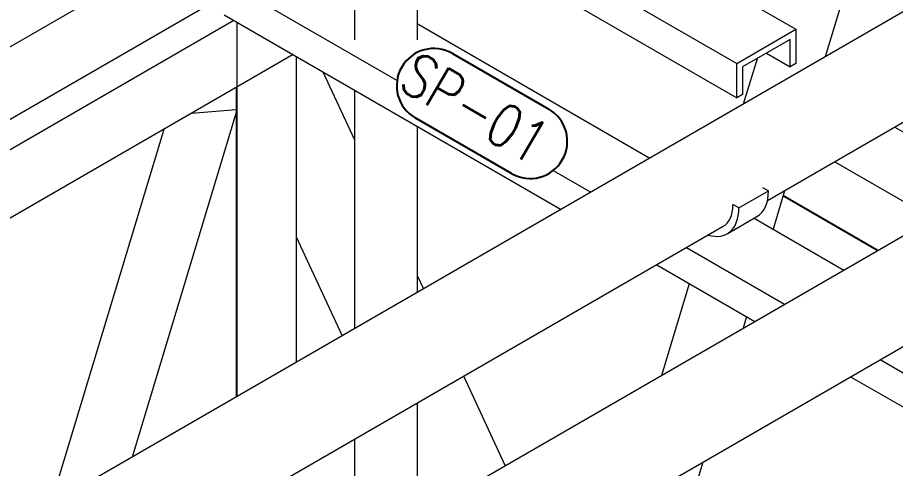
# Model space of a CAD drawing. Header units: millimetres. Extents: x -312439 to 477422, y -331570 to 212570.
# Drawn here: x 355911 to 358477, y 97670 to 98987 of the extents above; entities that cross this region are included whole.
import ezdxf

# ---------------------------------------------------------------- set-up
doc = ezdxf.new("R2010")
doc.units = ezdxf.units.MM
doc.layers.add('ARCONDTEXTO', color=4, linetype='Continuous')
doc.styles.add('ROMANS', font='romans.shx', dxfattribs={"height": 187.5})

msp = doc.modelspace()

# ---------------------------------------------------------------- linework, layer by layer
at = {"color": 5, "linetype": 'Continuous', "lineweight": 0, "extrusion": (-1.11022e-16, 0.816497, 0.57735)}
for p, q in [((361486.855, 100728.672), (355166.491, 97079.608)), ((355367.779, 96541.822), (361935.376, 100333.626)), ((360744.65, 99976.87), (358102.463, 98451.403)), ((357973.368, 98376.87), (355677.592, 97051.403)), ((356243.974, 96724.404), (358539.789, 98049.894))]:
    msp.add_line(p, q, dxfattribs=at)
at = {"color": 7, "linetype": 'Continuous', "lineweight": 0, "extrusion": (-1.11022e-16, 0.816497, 0.57735)}
for p, q in [((356687.512, 99817.587), (358185.921, 98952.48)), ((356514.307, 99717.587), (358012.716, 98852.48)), ((356514.307, 99617.587), (358012.716, 98752.48)), ((356895.033, 99397.775), (356895.033, 98922.133)), ((357078.744, 99291.709), (357078.744, 98922.133)), ((356514.307, 99094.978), (357019.959, 98803.04)), ((356514.307, 98994.978), (357499.158, 98426.374)), ((357078.744, 98969.1), (357758.965, 98576.374)), ((358012.716, 98852.48), (358185.921, 98952.48)), ((358185.921, 98952.48), (358185.921, 98852.48)), ((358168.601, 98922.48), (358030.037, 98842.48)), ((358168.601, 98842.48), (358168.601, 98922.48)), ((358099.319, 98882.48), (358168.601, 98842.48)), ((358012.716, 98752.48), (358012.716, 98852.48)), ((358185.921, 98852.48), (358168.601, 98842.48)), ((358030.037, 98842.48), (358030.037, 98762.48)), ((356895.033, 98775.166), (356895.033, 98077.582)), ((358030.037, 98762.48), (358012.716, 98752.48)), ((357078.744, 98669.1), (357078.744, 98183.648)), ((357475.877, 98539.815), (357585.76, 98476.374)), ((358088.274, 98490.548), (358105.594, 98480.548)), ((358018.992, 98430.548), (358105.594, 98480.548)), ((358018.992, 98430.548), (358001.671, 98440.548)), ((357984.926, 98355.251), (358071.529, 98405.251)), ((358063.444, 98400.583), (358325.346, 98249.374)), ((357865.737, 98314.729), (358152.141, 98149.374)), ((357779.135, 98264.729), (358065.538, 98099.374)), ((358432.118, 97987.729), (358761.332, 97797.657)), ((358345.515, 97937.729), (358761.332, 97697.657)), ((357078.744, 97860.359), (357078.744, 97529.648)), ((356895.033, 97754.293), (356895.033, 97423.582))]:
    msp.add_line(p, q, dxfattribs=at)
at = {"color": 3, "linetype": 'Continuous', "lineweight": 0, "extrusion": (-1.11022e-16, 0.816497, 0.57735)}
for p, q in [((358541.623, 99768.557), (358270.77, 98871.864)), ((356822.197, 99439.827), (354657.134, 98189.827)), ((356514.307, 99050.066), (354840.731, 98083.827)), ((356542.809, 98978.522), (354916.941, 98039.827)), ((356551.657, 98973.414), (356551.657, 97879.334)), ((356716.014, 98878.522), (355090.146, 97939.827)), ((356724.862, 98873.414), (356724.862, 97979.334)), ((358032.925, 98734.545), (358073.025, 98867.299)), ((356802.837, 98828.395), (356895.033, 98629.629)), ((356549.925, 98782.63), (356549.925, 97878.334)), ((356549.925, 98717.677), (356418.846, 98706.952)), ((356549.925, 98709.191), (356245.946, 97702.832)), ((358474.979, 98666.476), (358541.623, 98627.999)), ((356008.101, 97565.512), (356338.949, 98660.823)), ((358299.398, 98565.104), (358541.623, 98425.255)), ((358152.491, 98480.287), (358118.768, 98368.642)), ((358148.234, 98466.196), (358424.563, 98306.657)), ((358148.749, 98467.899), (358426.295, 98307.657)), ((356724.862, 98346.409), (356859.161, 98056.871)), ((357078.744, 98233.561), (357097.005, 98194.191)), ((357793.651, 97942.4), (357874.4, 98209.728)), ((358041.606, 98113.191), (358031.496, 98079.72)), ((357336.279, 97678.336), (357215.285, 97939.191)), ((357913.217, 97688.142), (357771.294, 97218.291))]:
    msp.add_line(p, q, dxfattribs=at)
at = {"color": 1}
for points in [[(357181.923, 98881.819), (357463.12, 98719.47)], [(357354.417, 98531.19), (357073.22, 98693.539)]]:
    msp.add_lwpolyline(points, dxfattribs=at)
for centre, start, end in [((357127.571, 98787.679), 60, 240), ((357408.768, 98625.33), 240, 60)]:
    msp.add_arc(centre, 108.703, start, end, dxfattribs=at)
at = {"color": 7, "linetype": 'Continuous', "lineweight": 0}
for centre, major_axis, start_param, end_param in [((357989.287, 98547.698), (-82.242, 142.447), 3.14159265, 3.92699082), ((357902.685, 98497.698), (-69.994, 121.233), 3.13169147, 3.91451719), ((357902.685, 98497.698), (-82.242, 142.447), 2.58875513, 3.92699082)]:
    msp.add_ellipse(centre, major_axis=major_axis, ratio=0.57735027, start_param=start_param, end_param=end_param, dxfattribs=at)

# ---------------------------------------------------------------- texts
at = {"layer": 'ARCONDTEXTO', "color": 3, "linetype": 'Continuous', "lineweight": -3, "style": 'ROMANS', "width": 0.8}
msp.add_text('SP-01', height=125, rotation=330, dxfattribs=at).set_placement((357018.253, 98781.832))

doc.saveas('drawing.dxf')
